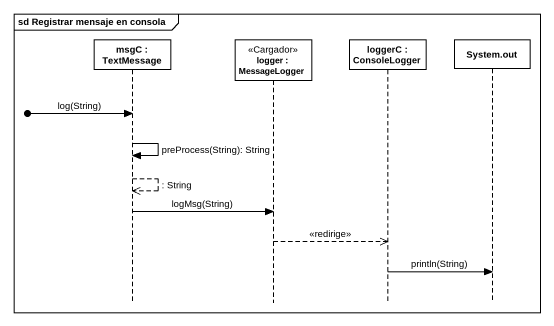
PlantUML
@startuml
mainframe sd Registrar mensaje en consola
hide footbox
participant "msgC : TextMessage" as msgC
participant "logger : MessageLogger" as logger <<Cargador>>
participant "loggerC : ConsoleLogger" as loggerC
participant "System.out" as System_out

[o-> msgC : log(String)
msgC -> msgC : preProcess(String): String
msgC -->> msgC : : String
msgC -> logger : logMsg(String)
logger -->> loggerC : <<redirige>>
loggerC -> System_out : println(String)
@enduml
